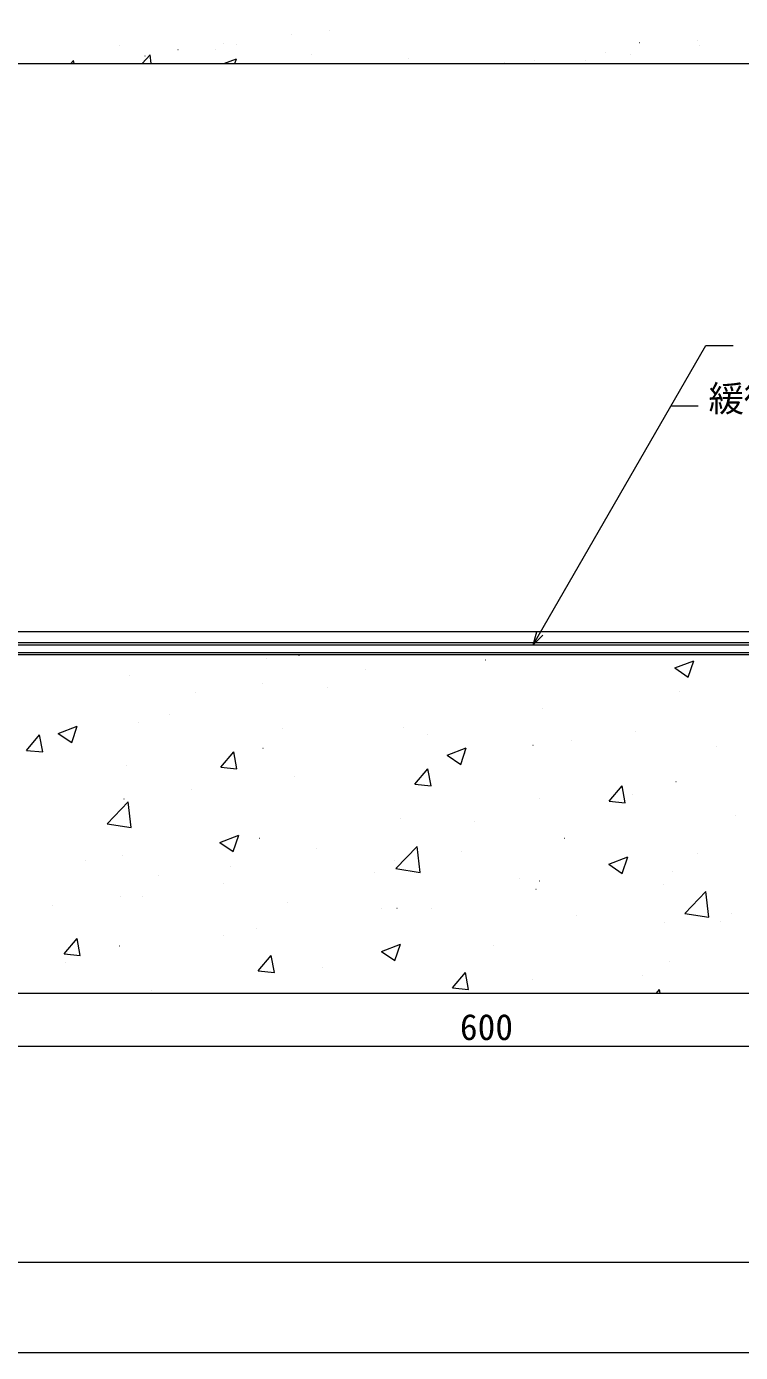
# Model space of a CAD drawing. Units: millimetres, scale not verified. Extents: x -840 to 840, y -594 to 594.
# Drawn here: x -256 to 60, y -594 to -6 of the extents above; entities that cross this region are included whole.
import ezdxf
from ezdxf.enums import TextEntityAlignment as Align

# ---------------------------------------------------------------- set-up
doc = ezdxf.new("R2010")
doc.units = ezdxf.units.MM
doc.header["$LTSCALE"] = 2
for name, color, linetype, lineweight in [('0-0_寸法線', 7, 'Continuous', 9), ('0-1_文字', 5, 'Continuous', 9), ('0-2_躯体', 134, 'Continuous', 9), ('0-3_輪郭線', 2, 'Continuous', 9), ('0-4_図面枠', 7, 'Continuous', 9), ('0-8_緩衝フォーム', 7, 'Continuous', 9), ('0-9_IBｼｰﾄ', 7, 'Continuous', 9)]:
    doc.layers.add(name, color=color, linetype=linetype, lineweight=lineweight)
doc.styles.add('ＭＳ ゴシック', font='')
doc.styles.get('ＭＳ ゴシック').set_extended_font_data('MS Gothic')

msp = doc.modelspace()

# ---------------------------------------------------------------- linework, layer by layer
at = {"layer": '0-0_寸法線'}
for p, q in [((29.293, -174.381), (41.293, -174.381)), ((-345.559, -458.252), (240.441, -458.252))]:
    msp.add_line(p, q, dxfattribs=at)
for points in [[(-31.887, -280.351), (44.69, -147.712), (56.69, -147.712)], [(-27.645, -276.108), (-31.887, -280.351), (-30.335, -274.555)]]:
    msp.add_lwpolyline(points, dxfattribs=at)
at = {"layer": '0-2_躯体'}
for p, q in [((-139.038, -9.873), (-139.018, -9.873)), ((-122.023, -8.085), (-122.003, -8.085)), ((-215.494, -14.866), (-215.474, -14.866)), ((-189.364, -16.499), (-189.344, -16.499)), ((-172.789, -16.67), (-172.769, -16.67)), ((-169.336, -13.862), (-169.316, -13.862)), ((-163.574, -14.083), (-163.554, -14.083)), ((15.156, -13.352), (15.176, -13.352)), ((41.113, -12.331), (41.133, -12.331)), ((41.616, -14.872), (41.636, -14.872)), ((-243.056, -22.709), (-243.036, -22.709)), ((-243.056, -22.709), (-243.036, -22.709)), ((-236.9, -22.709), (-235.686, -21.262)), ((-235.419, -22.709), (-235.686, -21.262)), ((-205.302, -22.709), (-201.627, -18.879)), ((-203.983, -19.204), (-203.963, -19.204)), ((-203.182, -22.709), (-203.162, -22.709)), ((-203.182, -22.709), (-203.162, -22.709)), ((-201.181, -22.709), (-201.627, -18.879)), ((-169.073, -22.695), (-163.472, -20.545)), ((-169.073, -22.695), (-169.052, -22.709)), ((-164.198, -22.709), (-163.472, -20.545)), ((-163.309, -22.709), (-163.289, -22.709)), ((-163.309, -22.709), (-163.289, -22.709)), ((-130.083, -18.474), (-130.063, -18.474)), ((-123.436, -22.709), (-123.416, -22.709)), ((-123.436, -22.709), (-123.416, -22.709)), ((-87.377, -20.279), (-87.357, -20.279)), ((-83.562, -22.709), (-83.542, -22.709)), ((-83.562, -22.709), (-83.542, -22.709)), ((-44.671, -22.083), (-44.651, -22.083)), ((-43.689, -22.709), (-43.669, -22.709)), ((-43.689, -22.709), (-43.669, -22.709)), ((-31.499, -21.36), (-31.479, -21.36)), ((-30.027, -22.709), (-30.007, -22.709)), ((-30.027, -22.709), (-30.007, -22.709)), ((-8.71, -21.497), (-8.69, -21.497)), ((0.039, -17.964), (0.059, -17.964)), ((11.318, -18.861), (11.338, -18.861)), ((25.368, -22.709), (25.388, -22.709)), ((25.368, -22.709), (25.388, -22.709)), ((-150.226, -286.202), (-150.206, -286.202)), ((-136.098, -284.684), (-135.638, -284.994)), ((-135.638, -284.994), (-135.534, -284.684)), ((-52.973, -287.028), (-52.953, -287.028)), ((30.848, -290.578), (39.251, -287.353)), ((36.817, -294.604), (39.251, -287.353)), ((-106.241, -291.358), (-106.221, -291.358)), ((30.848, -290.578), (36.817, -294.604)), ((-210.839, -293.884), (-210.819, -293.884)), ((-151.689, -297.341), (-151.669, -297.341)), ((-122.955, -299.04), (-122.935, -299.04)), ((-181.73, -301.296), (-181.71, -301.296)), ((32.866, -301.02), (32.886, -301.02)), ((-192.937, -311.053), (-192.917, -311.053)), ((-27.747, -308.703), (-27.727, -308.703)), ((-242.434, -319.672), (-234.032, -316.446)), ((-236.465, -323.698), (-234.032, -316.446)), ((-206.978, -314.574), (-206.958, -314.574)), ((-142.92, -317.281), (-142.9, -317.281)), ((-89.359, -317.152), (-89.339, -317.152)), ((-256.491, -327.098), (-250.706, -320.204)), ((-249.319, -327.726), (-250.706, -320.204)), ((-242.434, -319.672), (-236.465, -323.698)), ((-78.861, -319.987), (-78.841, -319.987)), ((-14.802, -322.694), (-14.782, -322.694)), ((13.465, -318.772), (13.485, -318.772)), ((-256.491, -327.098), (-249.319, -327.726)), ((-170.42, -334.628), (-164.635, -327.734)), ((-163.247, -335.256), (-164.635, -327.734)), ((-151.685, -326.149), (-151.665, -326.149)), ((-69.978, -329.282), (-61.576, -326.057)), ((-64.009, -333.308), (-61.576, -326.057)), ((-62.023, -328.71), (-62.003, -328.71)), ((-31.983, -324.755), (-31.963, -324.755)), ((49.256, -325.4), (49.276, -325.4)), ((-212.298, -333.831), (-212.278, -333.831)), ((-170.42, -334.628), (-163.247, -335.256)), ((-69.978, -329.282), (-64.009, -333.308)), ((-137.809, -338.687), (-137.789, -338.687)), ((-84.349, -342.159), (-78.564, -335.264)), ((-77.176, -342.786), (-78.564, -335.264)), ((-183.257, -344.671), (-183.237, -344.671)), ((-84.349, -342.159), (-77.176, -342.786)), ((1.722, -349.689), (7.508, -342.795)), ((8.895, -350.317), (7.508, -342.795)), ((12.055, -346.615), (12.075, -346.615)), ((31.407, -340.968), (31.427, -340.968)), ((-220.808, -359.675), (-211.462, -349.934)), ((-213.298, -348.625), (-213.278, -348.625)), ((-210.136, -361.33), (-211.462, -349.934)), ((-29.206, -348.65), (-29.186, -348.65)), ((1.722, -349.689), (8.895, -350.317)), ((-90.818, -357.099), (-90.798, -357.099)), ((57.683, -356.124), (57.703, -356.124)), ((-220.808, -359.675), (-210.136, -361.33)), ((-57.927, -358.627), (-57.907, -358.627)), ((-170.805, -367.986), (-162.403, -364.76)), ((-170.805, -367.986), (-164.836, -372.012)), ((-164.836, -372.012), (-162.403, -364.76)), ((-153.145, -366.096), (-153.125, -366.096)), ((-92.739, -379.537), (-83.393, -369.796)), ((-82.067, -381.193), (-83.393, -369.796)), ((-18.103, -366.101), (-18.083, -366.101)), ((-230.346, -375.893), (-230.326, -375.893)), ((-213.757, -373.779), (-213.737, -373.779)), ((-127.91, -370.64), (-127.89, -370.64)), ((-93.592, -376.039), (-93.572, -376.039)), ((-63.551, -372.084), (-63.531, -372.084)), ((1.651, -377.596), (10.053, -374.371)), ((7.62, -381.622), (10.053, -374.371)), ((40.809, -372.963), (40.829, -372.963)), ((-166.288, -378.6), (-166.268, -378.6)), ((-102.229, -381.307), (-102.209, -381.307)), ((-92.739, -379.537), (-82.067, -381.193)), ((1.651, -377.596), (7.62, -381.622)), ((29.948, -380.915), (29.968, -380.915)), ((-197.892, -382.652), (-197.872, -382.652)), ((-169.378, -386.017), (-169.358, -386.017)), ((-38.17, -384.013), (-38.15, -384.013)), ((-29.173, -384.975), (-29.153, -384.975)), ((25.888, -386.72), (25.908, -386.72)), ((-214.826, -392), (-214.806, -392)), ((-205.045, -392.012), (-205.025, -392.012)), ((-30.665, -388.597), (-30.645, -388.597)), ((35.329, -399.4), (44.676, -389.659)), ((46.002, -401.055), (44.676, -389.659)), ((-244.866, -395.955), (-244.846, -395.955)), ((-140.986, -394.719), (-140.966, -394.719)), ((-99.156, -396.988), (-99.136, -396.988)), ((-92.277, -397.047), (-92.257, -397.047)), ((-76.927, -397.426), (-76.907, -397.426)), ((35.329, -399.4), (46.002, -401.055)), ((56.155, -399.498), (56.175, -399.498)), ((-12.869, -400.132), (-12.849, -400.132)), ((26.115, -403.453), (26.135, -403.453)), ((51.19, -402.839), (51.21, -402.839)), ((-239.841, -417.361), (-234.056, -410.467)), ((-232.668, -417.989), (-234.056, -410.467)), ((-169.138, -409), (-169.118, -409)), ((-154.604, -406.044), (-154.584, -406.044)), ((-215.217, -413.726), (-215.197, -413.726)), ((-99.176, -416.3), (-90.774, -413.075)), ((-99.176, -416.3), (-93.207, -420.326)), ((-93.207, -420.326), (-90.774, -413.075)), ((-49.671, -413.43), (-49.651, -413.43)), ((-239.841, -417.361), (-232.668, -417.989)), ((-239.12, -421.013), (-239.1, -421.013)), ((-153.77, -424.892), (-147.985, -417.997)), ((-146.597, -425.519), (-147.985, -417.997)), ((-95.119, -419.414), (-95.099, -419.414)), ((28.489, -420.862), (28.509, -420.862)), ((-153.77, -424.892), (-146.597, -425.519)), ((-125.16, -423.369), (-125.14, -423.369)), ((-67.699, -432.422), (-61.914, -425.527)), ((-60.526, -433.049), (-61.914, -425.527)), ((-32.124, -428.545), (-32.104, -428.545)), ((16.656, -426.97), (16.676, -426.97)), ((-200.946, -433.346), (-200.926, -433.346)), ((-67.699, -432.422), (-60.526, -433.049)), ((22.793, -434.684), (24.158, -433.058)), ((24.458, -434.684), (24.158, -433.058))]:
    msp.add_line(p, q, dxfattribs=at)
at = {"layer": '0-2_躯体', "color": 7}
for p, q in [((-557.664, -22.709), (358.336, -22.709)), ((-592.559, -284.684), (487.441, -284.684)), ((-592.559, -434.684), (487.441, -434.684))]:
    msp.add_line(p, q, dxfattribs=at)
at = {"layer": '0-3_輪郭線'}
msp.add_lwpolyline([(800, 554), (-800, 554), (-800, -554), (800, -554)], close=True, dxfattribs=at)
at = {"layer": '0-4_図面枠'}
msp.add_lwpolyline([(840, -594), (840, 594), (-840, 594), (-840, -594)], close=True, dxfattribs=at)
at = {"layer": '0-8_緩衝フォーム'}
for p, q in [((-592.559, -280.351), (487.441, -280.351)), ((-592.559, -283.684), (487.441, -283.684))]:
    msp.add_line(p, q, dxfattribs=at)
at = {"layer": '0-9_IBｼｰﾄ'}
for p, q in [((-299.051, -274.351), (487.441, -274.351)), ((-300.391, -279.351), (487.441, -279.351))]:
    msp.add_line(p, q, dxfattribs=at)

# ---------------------------------------------------------------- texts
at = {"layer": '0-0_寸法線', "style": 'ＭＳ ゴシック'}
msp.add_text('600', height=11.54, dxfattribs=at).set_placement((-64.379, -458.972), align=Align.BOTTOM_LEFT)
at = {"layer": '0-1_文字', "color": 7, "style": 'ＭＳ ゴシック'}
msp.add_text('緩衝フォーム', height=11.54, dxfattribs=at).set_placement((45.834, -180.44), align=Align.BOTTOM_LEFT)

doc.saveas('drawing.dxf')
